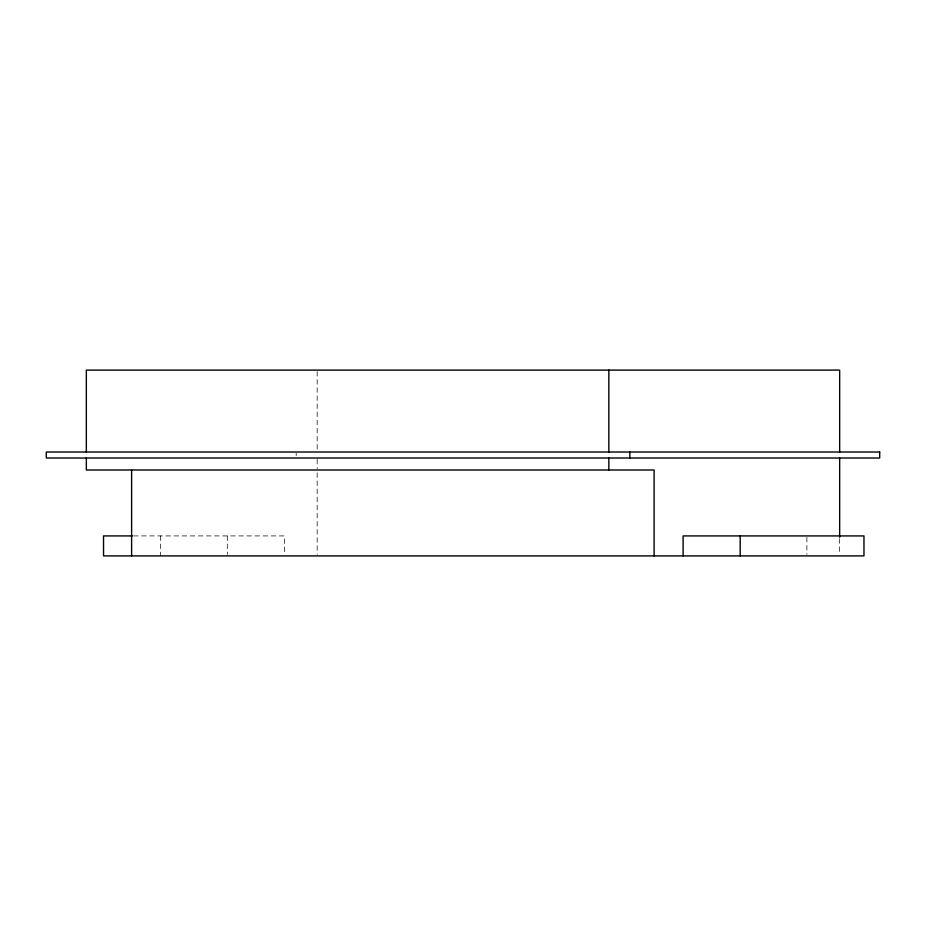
<?xml version="1.0" encoding="UTF-8"?>
<svg xmlns="http://www.w3.org/2000/svg" width="926" height="926" viewBox="0 0 926 926"><rect width="100%" height="100%" fill="white"/><g stroke="black" fill="none" stroke-linecap="round" stroke-linejoin="round"><path stroke-width="0.69" stroke-dasharray="4.63 3.47" d="M133.506 535.923L284.398 535.923L284.398 554.466M839.662 538.712L839.662 554.466M806.893 537.346L806.893 554.466M317.167 371.534L317.167 450.58M317.167 459.342L317.167 468.66M317.167 472.85L317.167 554.466M296.181 453.208L296.181 455.604M227.321 535.923L227.321 554.466M160.615 535.923L160.615 555.901"/><path stroke-width="1.39" d="M132.325 535.923L103.538 535.923L103.538 555.901L863.97 555.901L863.97 535.923L683.11 535.923L683.11 555.901M839.662 452.015L839.662 370.099L86.338 370.099L86.338 452.015M839.662 458.011L839.662 537.288M740.187 535.923L740.187 555.901M654.103 555.901L654.103 469.991L86.338 469.991L86.338 458.011M629.819 452.015L629.819 458.011M608.833 370.099L608.833 452.015M608.833 458.011L608.833 469.991M131.608 469.991L131.608 555.901M879.7 452.015L46.3 452.015L46.3 458.011L879.7 458.011L879.7 452.015"/></g></svg>
